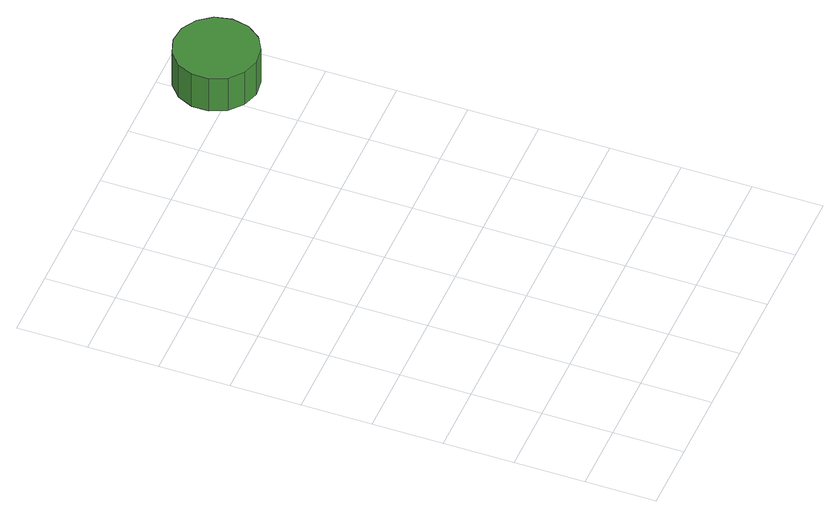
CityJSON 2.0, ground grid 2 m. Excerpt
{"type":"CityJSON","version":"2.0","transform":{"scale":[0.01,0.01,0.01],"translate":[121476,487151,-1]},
"CityObjects":{
"tree1":{"type":"SolitaryVegetationObject","attributes":{"function":"something"}},
"tree2":{"type":"SolitaryVegetationObject","attributes":{"function":"something"},"geometry":[{"type":"MultiSurface","lod":"1","boundaries":[[[0,1,2,3,4,5,6,7,8,9,10,11,12,13,14]],[[15,16,17,18,19,20,21,22,23,24,25,26,27,28,29]],[[0,29,28,1]],[[1,28,27,2]],[[2,27,26,3]],[[3,26,25,4]],[[4,25,24,5]],[[5,24,23,6]],[[6,23,22,7]],[[7,22,21,8]],[[8,21,20,9]],[[9,20,19,10]],[[10,19,18,11]],[[11,18,17,12]],[[12,17,16,13]],[[13,16,15,14]],[[14,15,29,0]]]}]}
},
"vertices":[
[983,1456,181],[973,1504,181],[944,1543,181],[902,1568,181],[853,1573,181],[806,1558,181],[770,1525,181],[750,1480,181],[750,1431,181],[770,1386,181],[806,1354,181],[853,1338,181],[902,1344,181],[944,1368,181],[973,1408,181],[973,1408,64],[944,1368,64],[902,1344,64],[853,1338,64],[806,1354,64],[770,1386,64],[750,1431,64],[750,1480,64],[770,1525,64],[806,1558,64],[853,1573,64],[902,1568,64],[944,1543,64],[973,1504,64],[983,1456,64]
]}
